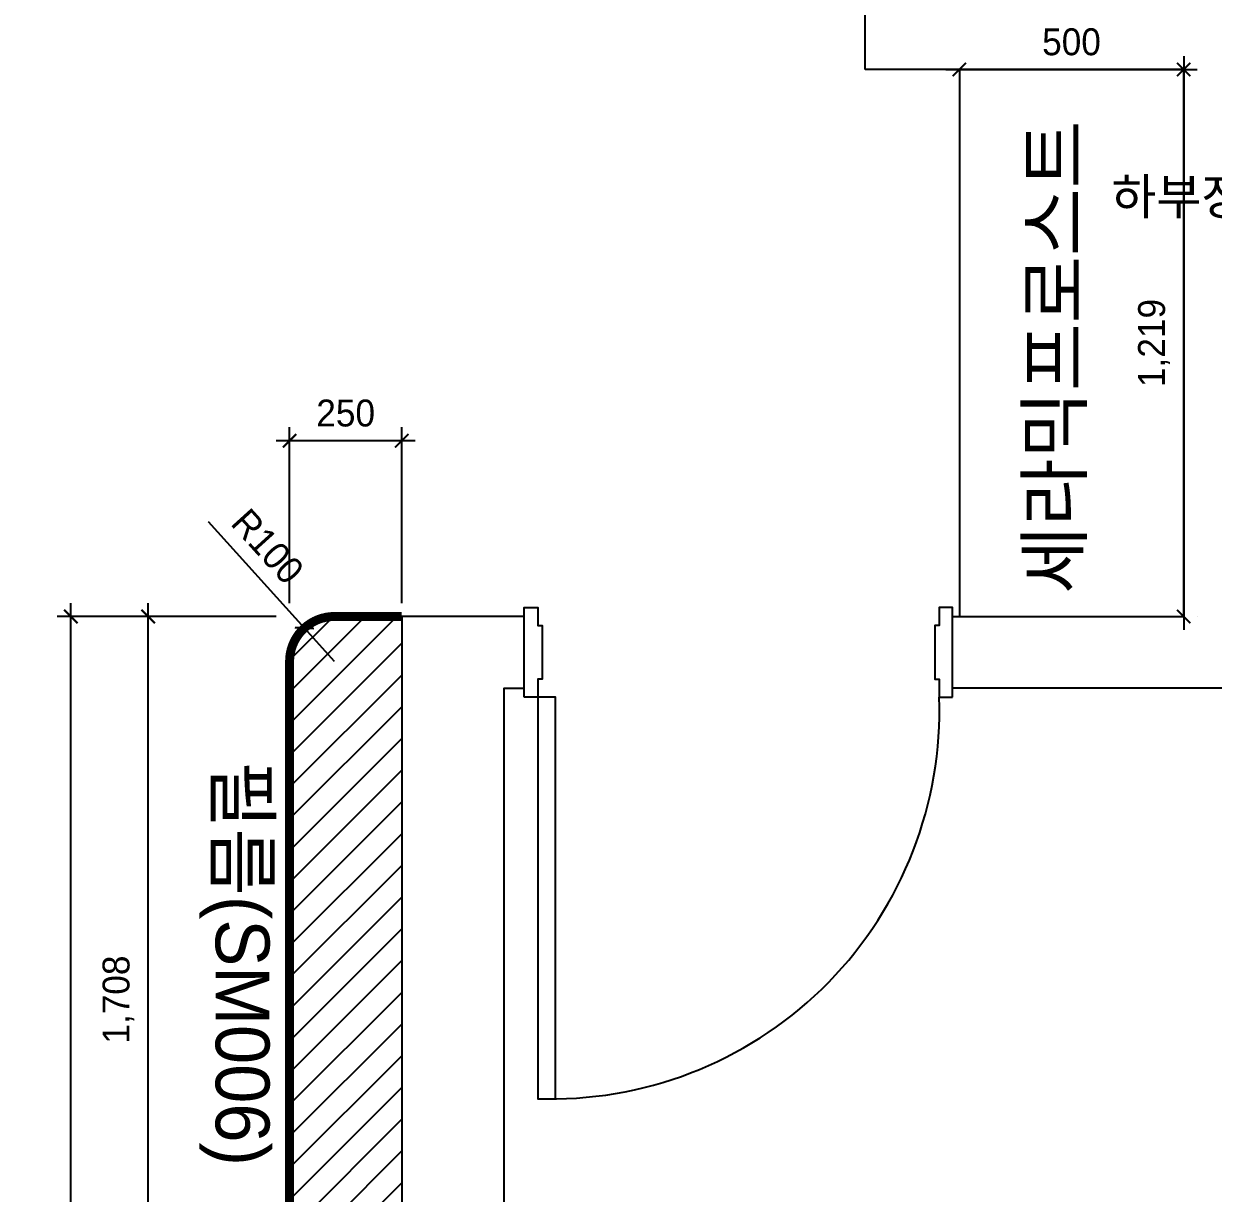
# Model space of a CAD drawing. Header units: millimetres. Extents: x 236955 to 308542, y 30900 to 88969.
# Drawn here: x 271169 to 273820, y 65121 to 67727 of the extents above; entities that cross this region are included whole.
import ezdxf

# ---------------------------------------------------------------- set-up
doc = ezdxf.new("R2010")
doc.units = ezdxf.units.MM
doc.header["$LTSCALE"] = 100
doc.header["$PDMODE"] = 3
doc.linetypes.add('DASHEDX2', pattern=[1.5, 1, -0.5])
doc.layers.get('DEFPOINTS').update_dxf_attribs({"color": 248})
for name, color, linetype in [('0-ELC TEXT', 7, 'Continuous'), ('03-WAL NEW', 3, 'Continuous'), ('06-FUR', 6, 'Continuous'), ('07-DIM WAL', 5, 'Continuous'), ('CO-DO-FR', 7, 'Continuous'), ('CO-DOOR', 8, 'Continuous'), ('F-WALL1', 2, 'Continuous'), ('설비', 140, 'Continuous')]:
    doc.layers.add(name, color=color, linetype=linetype)
doc.styles.add('HY 울릉도 L', font='')
doc.styles.add('코레일둥고', font='Korail_Round_Gothic_Medium.ttf')
doc.styles.get('HY 울릉도 L').set_extended_font_data('HY울릉도L')
doc.dimstyles.new('30', dxfattribs={"dimscale": 30, "dimtxt": 2, "dimasz": 1, "dimexe": 1, "dimexo": 1, "dimgap": 1, "dimtad": 1, "dimdec": 0, "dimrnd": 0.05, "dimdsep": 46, "dimlunit": 6, "dimtxsty": 'HY 울릉도 L', "dimblk": 'ARCHTICK', "dimcen": 2.5, "dimdle": 1, "dimclrd": 133, "dimclre": 133, "dimclrt": 30, "dimadec": 0, "dimazin": 0, "dimtfac": 1, "dimtdec": 0, "dimtix": 1, "dimtmove": 2, "dimatfit": 3, "dimldrblk": 'ARCHTICK', "dimfxl": 1, "dimlwd": -1, "dimlwe": -1, "dimarcsym": 0})

# ---------------------------------------------------------------- blocks, each defined once
blk = doc.blocks.new('flooor')
at = {"layer": 'CO-DO-FR'}
for points in [[(272284.6, 66226.5), (272284.6, 66426.5), (272314.6, 66426.5), (272314.6, 66386.5), (272324.6, 66386.5), (272324.6, 66266.5), (272314.6, 66266.5), (272314.6, 66226.5), (272284.6, 66226.5)], [(273239.6, 66226.5), (273239.6, 66426.5), (273209.6, 66426.5), (273209.6, 66386.5), (273199.6, 66386.5), (273199.6, 66266.5), (273209.6, 66266.5), (273209.6, 66226.5), (273239.6, 66226.5)]]:
    blk.add_lwpolyline(points, close=True, dxfattribs=at)
at = {"layer": 'CO-DOOR'}
blk.add_lwpolyline([(272354.6, 65331.5), (272354.6, 66226.5), (272314.6, 66226.5), (272314.6, 65331.5)], close=True, dxfattribs=at)
blk.add_arc((272344.6, 66196.9), 865.5, 269.338, 1.9568, dxfattribs=at)
at = {"layer": 'F-WALL1'}
for p, q in [((273044.6, 67625.5), (273044.6, 67780.5)), ((273754.6, 67625.5), (273044.6, 67625.5)), ((273754.6, 66406.5), (273754.6, 67625.5)), ((273239.6, 66246.5), (273239.6, 66406.5)), ((273239.6, 66406.5), (273754.6, 66406.5)), ((274789.6, 66246.5), (273239.6, 66246.5))]:
    blk.add_line(p, q, dxfattribs=at)
blk.add_lwpolyline([(272284.6, 66406.5), (272011.6, 66406.5), (272011.6, 61986.5), (272011.6, 61791.5), (272671.6, 61791.5), (272671.6, 62041.5), (272239.6, 62041.5), (272239.6, 66246.5), (272284.6, 66246.5)], close=True, dxfattribs=at)
blk = doc.blocks.new('_ArchTick')
at = {"color": 0, "linetype": 'ByBlock', "const_width": 0.15}
blk.add_lwpolyline([(-0.5, -0.5), (0.5, 0.5)], dxfattribs=at)
blk = doc.blocks.new('*D19')
at = {"layer": '07-DIM WAL', "color": 133}
blk.add_line((273224.6, 67625.5), (273784.6, 67625.5), dxfattribs=at)
at = {"layer": 'DEFPOINTS', "color": 0}
for p in [(273254.6, 67625.5), (273754.6, 67625.5), (273754.6, 67625.5)]:
    blk.add_point(p, dxfattribs=at)
at = {"layer": '07-DIM WAL', "color": 133, "xscale": 30, "yscale": 30, "zscale": 30, "rotation": 180}
blk.add_blockref('_ArchTick', (273254.6, 67625.5), dxfattribs=at)
at = {"layer": '07-DIM WAL', "color": 133, "xscale": 30, "yscale": 30, "zscale": 30}
blk.add_blockref('_ArchTick', (273754.6, 67625.5), dxfattribs=at)
at = {"layer": '07-DIM WAL', "color": 30, "insert": (273504.6, 67686.8), "char_height": 60, "attachment_point": 5, "style": 'HY 울릉도 L'}
blk.add_mtext('500', dxfattribs=at)
blk = doc.blocks.new('*D56')
at = {"layer": '07-DIM WAL', "color": 133}
for p, q in [((273754.6, 67655.5), (273754.6, 66376.5)), ((273784.6, 67625.5), (273784.6, 67625.5)), ((273784.6, 66406.5), (273784.6, 66406.5))]:
    blk.add_line(p, q, dxfattribs=at)
at = {"layer": 'DEFPOINTS', "color": 0}
for p in [(273754.6, 67625.5), (273754.6, 66406.5), (273754.6, 66406.5)]:
    blk.add_point(p, dxfattribs=at)
at = {"layer": '07-DIM WAL', "color": 133, "xscale": 30, "yscale": 30, "zscale": 30}
for p, rotation in [((273754.6, 67625.5), 90), ((273754.6, 66406.5), 270)]:
    blk.add_blockref('_ArchTick', p, dxfattribs=dict(at, rotation=rotation))
at = {"layer": '07-DIM WAL', "color": 30, "insert": (273688.6, 67016), "char_height": 60, "attachment_point": 5, "rotation": 90, "style": 'HY 울릉도 L'}
blk.add_mtext('1,219', dxfattribs=at)
blk = doc.blocks.new('*D184')
at = {"layer": '07-DIM WAL', "color": 133}
for p, q in [((271273.8, 61659.5), (271273.8, 66436.5)), ((271731.6, 66406.5), (271243.8, 66406.5)), ((272051.1, 61689.5), (271243.8, 61689.5))]:
    blk.add_line(p, q, dxfattribs=at)
at = {"layer": 'DEFPOINTS', "color": 0}
for p in [(271273.8, 66406.5), (271761.6, 66406.5), (272081.1, 61689.5)]:
    blk.add_point(p, dxfattribs=at)
at = {"layer": '07-DIM WAL', "color": 133, "xscale": 30, "yscale": 30, "zscale": 30}
for p, rotation in [((271273.8, 66406.5), 90), ((271273.8, 61689.5), 270)]:
    blk.add_blockref('_ArchTick', p, dxfattribs=dict(at, rotation=rotation))
at = {"layer": '07-DIM WAL', "color": 30, "insert": (271208.5, 64048), "char_height": 60, "attachment_point": 5, "rotation": 90, "style": 'HY 울릉도 L'}
blk.add_mtext('4,717', dxfattribs=at)
blk = doc.blocks.new('*D187')
at = {"layer": '07-DIM WAL', "color": 133}
for p, q in [((271446.3, 64669), (271446.3, 66436.5)), ((271731.6, 66406.5), (271416.3, 66406.5)), ((271731.6, 64699), (271416.3, 64699))]:
    blk.add_line(p, q, dxfattribs=at)
at = {"layer": 'DEFPOINTS', "color": 0}
for p in [(271446.3, 66406.5), (271761.6, 66406.5), (271761.6, 64699)]:
    blk.add_point(p, dxfattribs=at)
at = {"layer": '07-DIM WAL', "color": 133, "xscale": 30, "yscale": 30, "zscale": 30}
for p, rotation in [((271446.3, 66406.5), 90), ((271446.3, 64699), 270)]:
    blk.add_blockref('_ArchTick', p, dxfattribs=dict(at, rotation=rotation))
at = {"layer": '07-DIM WAL', "color": 30, "insert": (271380.3, 65552.7), "char_height": 60, "attachment_point": 5, "rotation": 90, "style": 'HY 울릉도 L'}
blk.add_mtext('1,708', dxfattribs=at)
blk = doc.blocks.new('*D188')
at = {"layer": '07-DIM WAL', "color": 133}
for p in [(271579.9, 66617.9), (271861.6, 66306.5)]:
    blk.add_line(p, (271794.5, 66380.7), dxfattribs=at)
at = {"layer": 'DEFPOINTS', "color": 0}
for p in [(271794.5, 66380.7), (271861.6, 66306.5)]:
    blk.add_point(p, dxfattribs=at)
at = {"layer": '07-DIM WAL', "color": 133, "xscale": 30, "yscale": 30, "zscale": 30, "rotation": 312.1327636196472}
blk.add_blockref('_ArchTick', (271794.5, 66380.7), dxfattribs=at)
at = {"layer": '07-DIM WAL', "color": 30, "insert": (271712.5, 66562.6), "char_height": 60, "attachment_point": 5, "rotation": 312.1328, "style": 'HY 울릉도 L'}
blk.add_mtext('R100', dxfattribs=at)
blk = doc.blocks.new('*D245')
at = {"layer": '07-DIM WAL', "color": 133}
for p, q in [((271761.6, 66436.5), (271761.6, 66828.2)), ((272011.6, 66436.5), (272011.6, 66828.2)), ((272041.6, 66798.2), (271731.6, 66798.2))]:
    blk.add_line(p, q, dxfattribs=at)
at = {"layer": 'DEFPOINTS', "color": 0}
for p in [(271761.6, 66798.2), (271761.6, 66406.5), (272011.6, 66406.5)]:
    blk.add_point(p, dxfattribs=at)
at = {"layer": '07-DIM WAL', "color": 133, "xscale": 30, "yscale": 30, "zscale": 30, "rotation": 180}
blk.add_blockref('_ArchTick', (271761.6, 66798.2), dxfattribs=at)
at = {"layer": '07-DIM WAL', "color": 133, "xscale": 30, "yscale": 30, "zscale": 30}
blk.add_blockref('_ArchTick', (272011.6, 66798.2), dxfattribs=at)
at = {"layer": '07-DIM WAL', "color": 30, "insert": (271886.6, 66859.5), "char_height": 60, "attachment_point": 5, "style": 'HY 울릉도 L'}
blk.add_mtext('250', dxfattribs=at)

msp = doc.modelspace()

# ---------------------------------------------------------------- hatches: boundary and pattern name
at = {"layer": '03-WAL NEW'}
h = msp.add_hatch(dxfattribs=at)
h.set_pattern_fill('_USER', color=8, scale=50, angle=45, pattern_type=0)
h.set_pattern_definition([(45, (-62988.56, 6552.484), (-35.355339, 35.355339), [])])
h.paths.add_polyline_path([(272011.6, 62199), (271761.6, 62199), (271761.6, 61789.5, 0.414214), (271861.6, 61689.5), (272011.6, 61689.5), (272253.6, 61689.5), (272253.6, 61791.5), (272011.6, 61791.5), (272011.6, 61986.5)])
h.paths.add_polyline_path([(272011.6, 63499), (271761.6, 63499), (271761.6, 62999), (272011.6, 62999)])
h.paths.add_polyline_path([(272011.6, 66406.5), (271861.6, 66406.5, 0.414214), (271761.6, 66306.5), (271761.6, 64699), (272011.6, 64699)])

# ---------------------------------------------------------------- linework, layer by layer
msp.add_lwpolyline([(272011.6, 66406.5), (271861.6, 66406.5, 0.414214), (271761.6, 66306.5), (271761.6, 61789.5, 0.414214), (271861.6, 61689.5), (272011.6, 61689.5)], format="xyb", dxfattribs=at)
at = {"layer": '06-FUR'}
msp.add_lwpolyline([(273254.6, 66406.5), (273754.6, 66406.5), (273754.6, 67625.5), (273254.6, 67625.5)], close=True, dxfattribs=at)
at = {"layer": '설비', "color": 140, "const_width": 20}
msp.add_lwpolyline([(272011.6, 66406.5), (271861.6, 66406.5, 0.414214), (271761.6, 66306.5), (271761.6, 61789.5, 0.414214), (271861.6, 61689.5), (272081.1, 61689.5)], format="xyb", dxfattribs=at)

# ---------------------------------------------------------------- block references
msp.add_blockref('flooor', (0, 0))

# ---------------------------------------------------------------- texts
at = {"layer": '0-ELC TEXT', "color": 7, "linetype": 'DASHEDX2', "style": '코레일둥고'}
msp.add_text('하부장', height=80, dxfattribs=at).set_placement((273593.5, 67302))
at = {"layer": '설비', "color": 140, "style": '코레일둥고'}
for s, rotation, p in [('세라믹프로스트', 90, (273526, 66457.2)), ('필름(SM006)', 270, (271596.8, 66085.1))]:
    msp.add_text(s, height=120, rotation=rotation, dxfattribs=at).set_placement(p)

# ---------------------------------------------------------------- dimensions: what is measured, and where the dimension line sits
at = {"layer": '07-DIM WAL'}
dim = msp.add_linear_dim(base=(273754.6, 67625.5), p1=(273254.6, 67625.5), p2=(273754.6, 67625.5), dimstyle='30', dxfattribs=at)
dim.commit()
dim.dimension.update_dxf_attribs({"geometry": '*D19', "text_midpoint": (273504.6, 67686.8)})
for base, p1, p2, picture, middle in [((273754.6, 66406.5), (273754.6, 67625.5), (273754.6, 66406.5), '*D56', (273688.6, 67016)), ((271273.8, 66406.5), (272081.1, 61689.5), (271761.6, 66406.5), '*D184', (271208.5, 64048)), ((271446.2599375, 66406.5), (271761.6136201, 64699), (271761.6136201, 66406.5), '*D187', (271380.3169252, 65552.75))]:
    dim = msp.add_linear_dim(base=base, p1=p1, p2=p2, angle=90, dimstyle='30', override={"dimfxl": 1.25}, dxfattribs=at)
    dim.commit()
    dim.dimension.update_dxf_attribs({"geometry": picture, "text_midpoint": middle})
dim = msp.add_linear_dim(base=(271761.6, 66798.2), p1=(272011.6, 66406.5), p2=(271761.6, 66406.5), dimstyle='30', override={"dimfxl": 1.25}, dxfattribs=at)
dim.commit()
dim.dimension.update_dxf_attribs({"geometry": '*D245', "text_midpoint": (271886.6, 66859.5)})
dim = msp.add_radius_dim(center=(271861.6, 66306.5), mpoint=(271794.5, 66380.7), dimstyle='30', dxfattribs=at)
dim.commit()
dim.dimension.update_dxf_attribs({"geometry": '*D188', "text_midpoint": (271712.5, 66562.6)})

doc.saveas('drawing.dxf')
